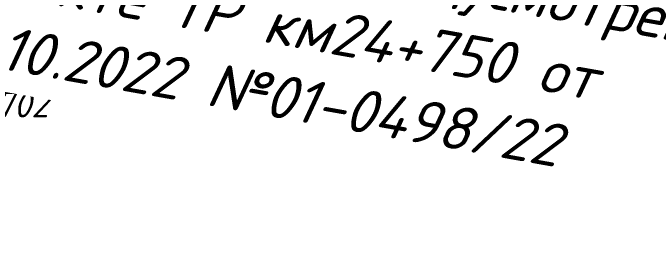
# Model space of a CAD drawing. Header units: metres. Extents: x 629572 to 645168, y 4785785 to 4790166.
# Drawn here: x 635919.62 to 635957.28, y 4787946.27 to 4787959.69 of the extents above; entities that cross this region are included whole.
import ezdxf
from ezdxf import colors
from ezdxf.entities.mleader import LeaderData, LeaderLine
from ezdxf.math import Vec2, Vec3

# ---------------------------------------------------------------- set-up
doc = ezdxf.new("R2010")
doc.units = ezdxf.units.M
doc.layers.add('Водопропускн. труба_ d_1м', color=7, linetype='CONTINUOUS')
doc.layers.add('Нурсултан', color=7, linetype='CONTINUOUS')
doc.styles.add('ISOCPEUR', font='isocpeui.ttf')
doc.styles.get("Standard").update_dxf_attribs({"font": 'isocpeui.ttf'})

msp = doc.modelspace()

# ---------------------------------------------------------------- linework, layer by layer
at = {"layer": 'Нурсултан', "color": 7}
msp.add_point((635920.368, 4787958.496, 18.901), dxfattribs=at)

# ---------------------------------------------------------------- texts
at = {"layer": 'Нурсултан', "color": 251, "char_height": 1.5, "attachment_point": 1, "style": 'ISOCPEUR'}
for s, insert in [('805,578', (635920.368, 4787958.496, 18.901)), ('805,702', (635914.842, 4787955.099, 19.025))]:
    msp.add_mtext(s, dxfattribs=dict(at, insert=insert))

# ---------------------------------------------------------------- next in the draw order: leaders
at = {"layer": 'Водопропускн. труба_ d_1м', "color": 1}
ml = msp.add_multileader_mtext('Standard', dxfattribs=at)
ml.set_content('Труба на ПК 43+34,72 наращивание предусмотренно в проекте ТР км24+750 от 04.10.2022 №01-0498/22', color=1)
ml.set_leader_properties()
ml.build(insert=Vec2(0, 0))
ml.multileader.update_dxf_attribs({"text_right_attachment_type": 6, "dogleg_length": 0.36, "arrow_head_size": 2})
ctx = ml.context
ctx.base_point, ctx.char_height, ctx.arrow_head_size, ctx.plane_origin, ctx.plane_x_axis, ctx.plane_y_axis = Vec3(635914.851, 4787971.258, -810.495), 2.53, 2, Vec3(635933.993, 4788011.933, -810.495), Vec3(0.984808, -0.173648), Vec3(0.173648, 0.984808)
ctx.right_attachment = 6
notes = []
notes.append((ctx, [(0, (1, 1, 0), (635914.497, 4787971.32, -810.495), (0.984808, -0.173648), 0.36, [(0, [(635933.993, 4788011.933, -810.495)], 0, [])])]))
ctx.mtext.insert, ctx.mtext.text_direction, ctx.mtext.rotation, ctx.mtext.width, ctx.mtext.flow_direction = Vec3(635917.041, 4787972.157, -810.495), Vec3(0.984808, -0.173648), 6.108652, 54.52628, 5
ctx.mtext.has_bg_fill, ctx.mtext.bg_color, ctx.mtext.bg_scale_factor, ctx.mtext.bg_transparency, ctx.mtext.use_window_bg_color = 1, -1027028792, 1.5, 0, 1
for ctx, leaders in notes:
    for number, flags, end, landing, length, lines in leaders:
        leader = LeaderData()
        leader.index, (leader.has_last_leader_line, leader.has_dogleg_vector, leader.attachment_direction) = number, flags
        leader.last_leader_point, leader.dogleg_vector, leader.dogleg_length = Vec3(end), Vec3(landing), length
        for number, points, colour, breaks in lines:
            line = LeaderLine()
            line.index, line.vertices, line.color, line.breaks = number, Vec3.list(points), colors.encode_raw_color(colour), breaks
            leader.lines.append(line)
        ctx.leaders.append(leader)

doc.saveas('drawing.dxf')
